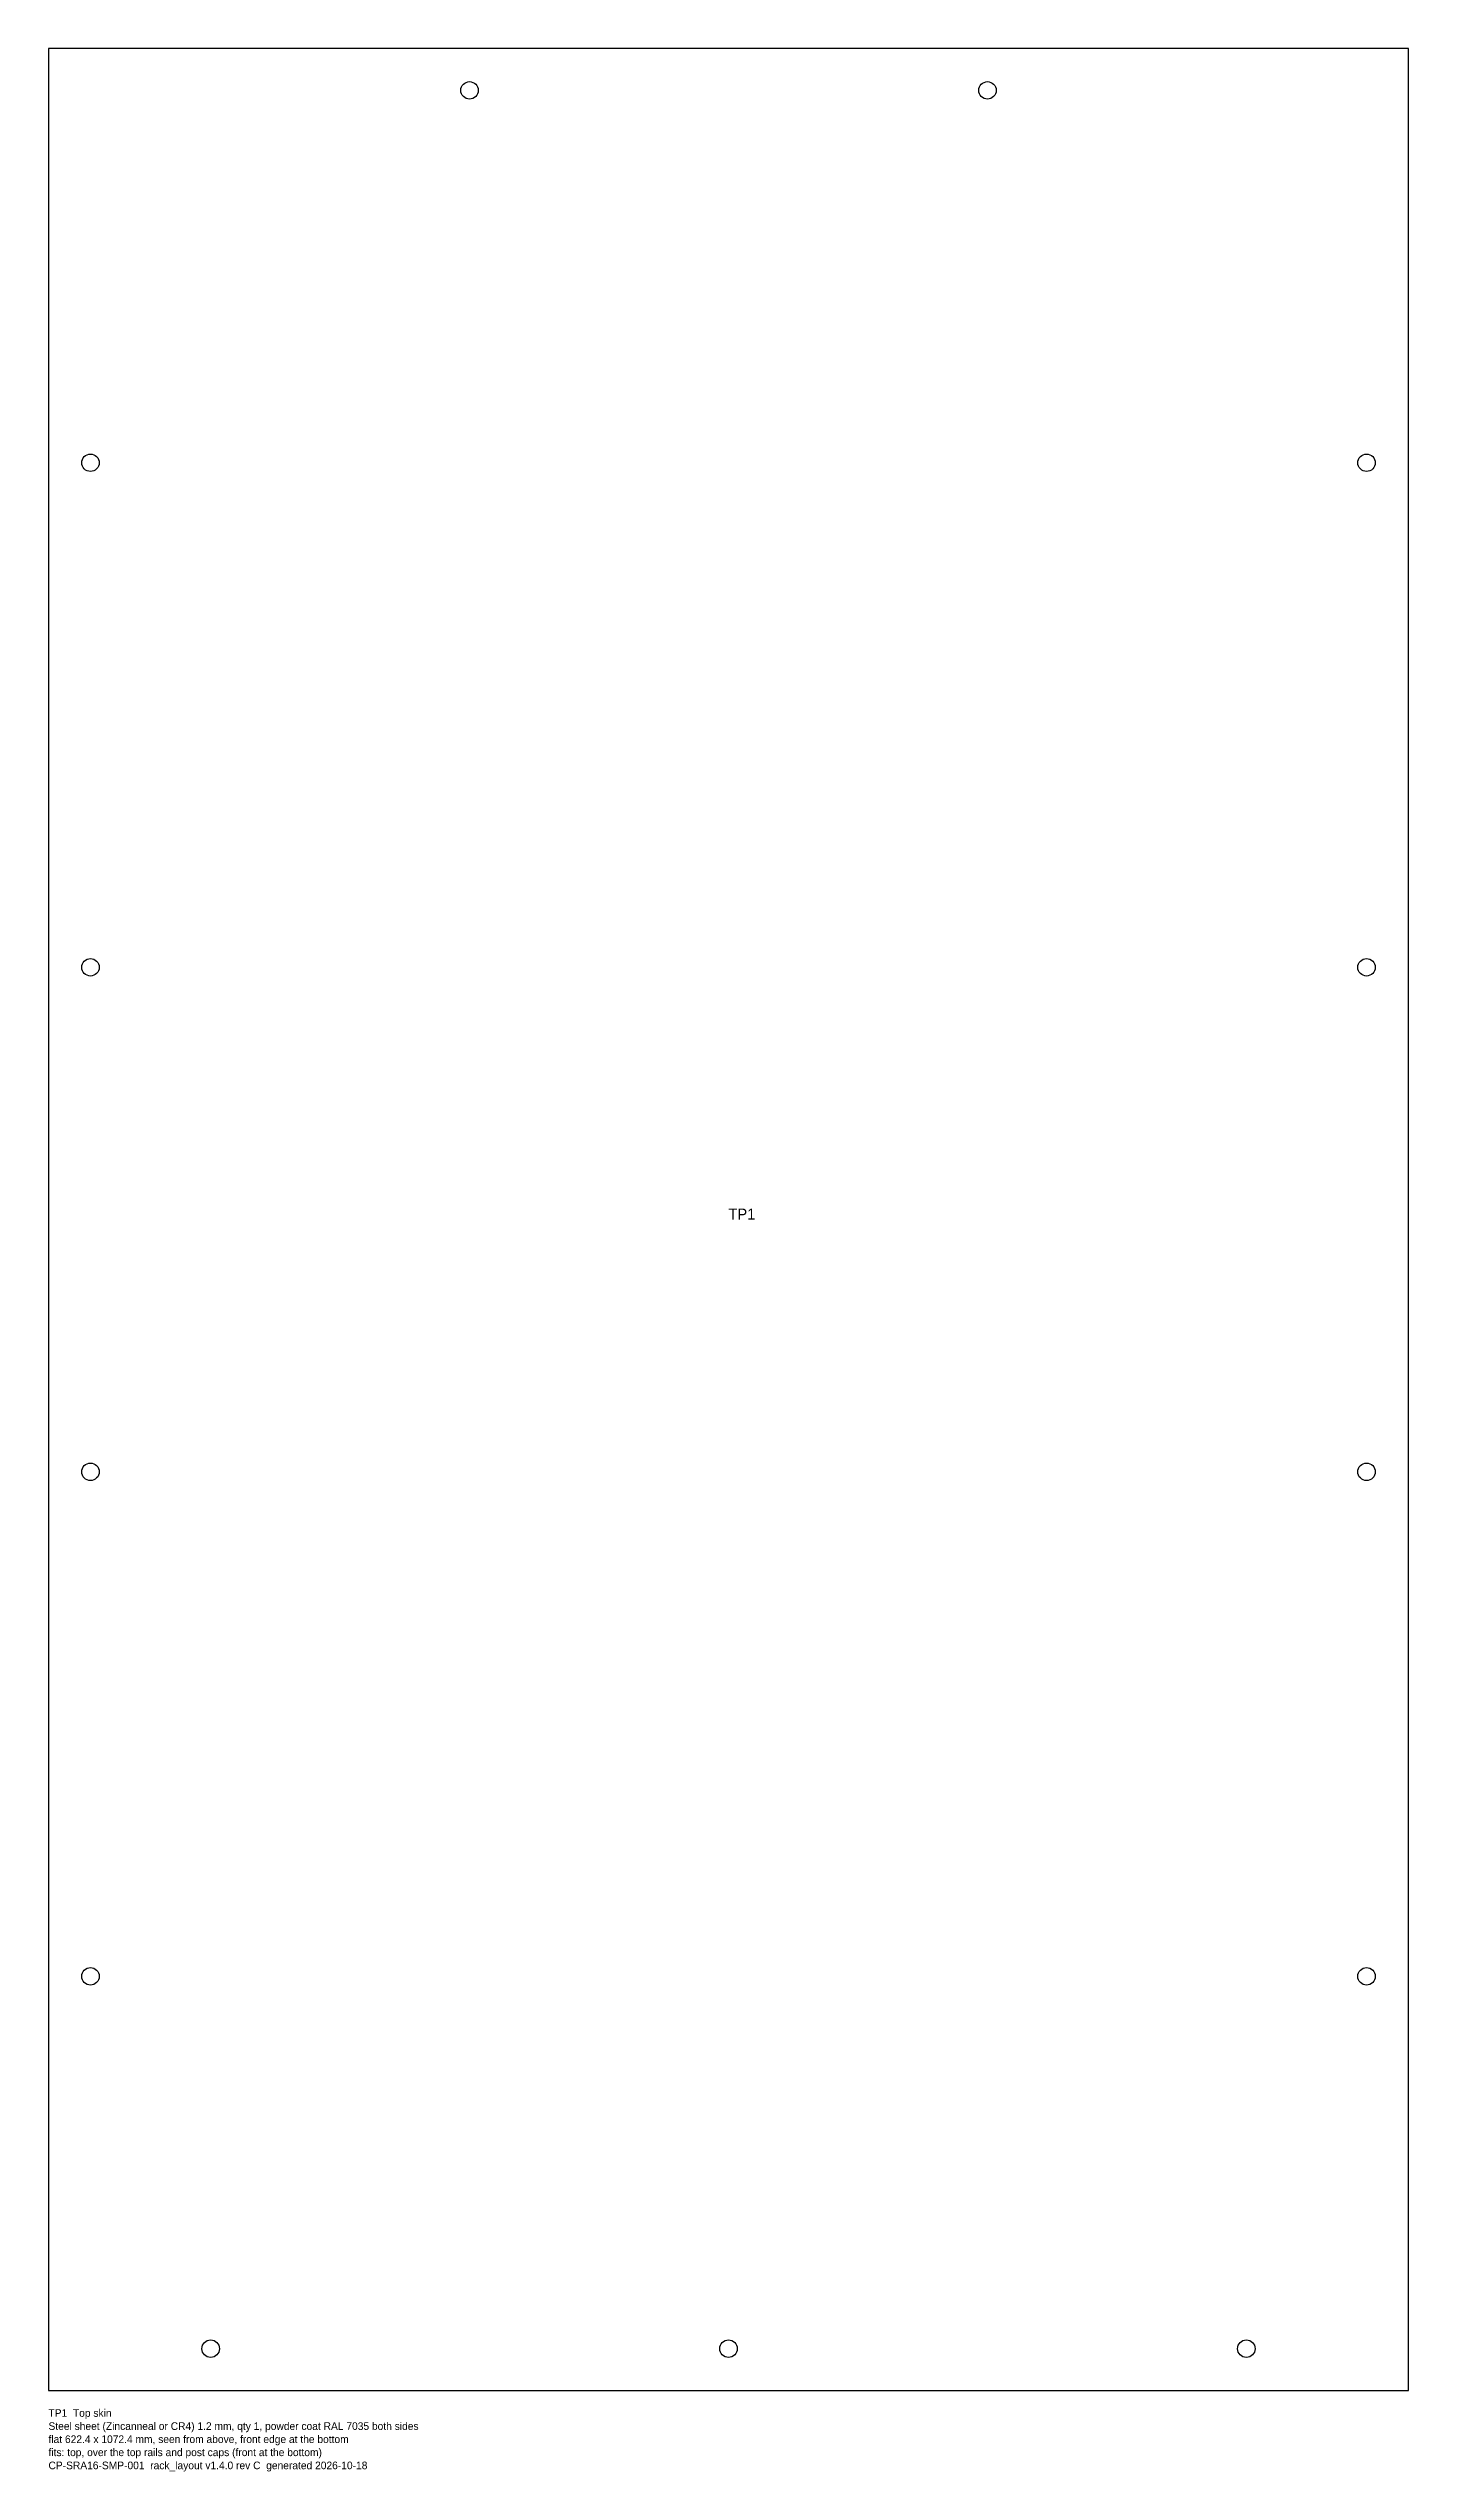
# Model space of a CAD drawing. Header units: millimetres. Extents: x 0 to 622, y -37 to 1072.
import ezdxf

# ---------------------------------------------------------------- set-up
doc = ezdxf.new("R2010")
doc.units = ezdxf.units.MM
for name, color, linetype in [('CUT', 7, 'CONTINUOUS'), ('ETCH', 3, 'CONTINUOUS'), ('NOTES', 8, 'CONTINUOUS')]:
    doc.layers.add(name, color=color, linetype=linetype)

msp = doc.modelspace()

# ---------------------------------------------------------------- linework, layer by layer
at = {"layer": 'CUT'}
msp.add_lwpolyline([(0, 0), (622.4, 0), (622.4, 1072.4), (0, 1072.4)], close=True, dxfattribs=at)
for centre in [(192.7, 1053.2), (429.7, 1053.2), (19.2, 882.7), (603.2, 882.7), (19.2, 651.7), (603.2, 651.7), (19.2, 420.7), (603.2, 420.7), (19.2, 189.7), (603.2, 189.7), (74.2, 19.2), (311.2, 19.2), (548.2, 19.2)]:
    msp.add_circle(centre, 4, dxfattribs=at)

# ---------------------------------------------------------------- texts
at = {"layer": 'ETCH'}
msp.add_text('TP1', height=5, dxfattribs=at).set_placement((311.2, 536.2))
at = {"layer": 'NOTES'}
for s, p in [('TP1  Top skin', (0, -12)), ('flat 622.4 x 1072.4 mm, seen from above, front edge at the bottom', (0, -24)), ('Steel sheet (Zincanneal or CR4) 1.2 mm, qty 1, powder coat RAL 7035 both sides', (0, -18)), ('fits: top, over the top rails and post caps (front at the bottom)', (0, -30)), ('CP-SRA16-SMP-001  rack_layout v1.4.0 rev C  generated 2026-10-18', (0, -36))]:
    msp.add_text(s, height=3.5, dxfattribs=at).set_placement(p)

doc.saveas('drawing.dxf')
